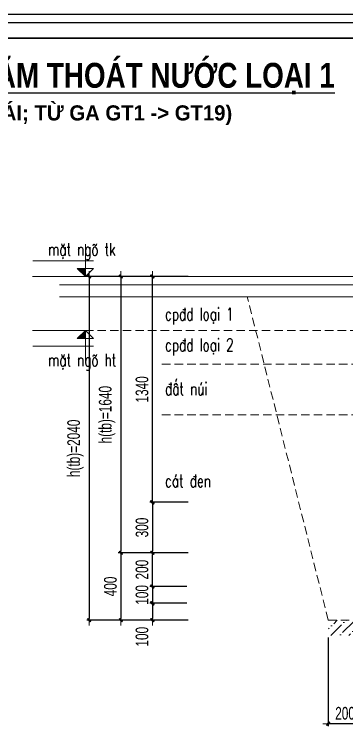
# Model space of a CAD drawing. Header units: inches. Extents: x -676 to 53517, y -16349 to 46516.
# Drawn here: x 32242 to 34213, y 31598 to 35862 of the extents above; entities that cross this region are included whole.
import ezdxf
from ezdxf.enums import TextEntityAlignment as Align

# ---------------------------------------------------------------- set-up
doc = ezdxf.new("R2010")
doc.units = ezdxf.units.IN
doc.header["$MEASUREMENT"] = 0
doc.linetypes.add('HIDDEN', pattern=[0.375, 0.25, -0.125])
for name, color, linetype, lineweight in [('2 - Text2', 2, 'Continuous', 20), ('Layer1', 7, 'Continuous', 20), ('LC Dim', 8, 'Continuous', 18), ('LC Hatch', 252, 'Continuous', 9), ('LC Khac', 4, 'Continuous', 9), ('LC MANH DUT', 35, 'HIDDEN', 5), ('LC Text1', 3, 'Continuous', 20), ('LC Text2', 7, 'Continuous', 25), ('THEP', 1, 'Continuous', 35)]:
    doc.layers.add(name, color=color, linetype=linetype, lineweight=lineweight)
doc.layers.add('ENTTNTHIETKE1', color=2, linetype='Continuous')
doc.layers.add('KHUNGTEN', color=5, linetype='Continuous')
doc.styles.add('EG 1', font='')
doc.styles.add('HOATBIF', font='hoatbif.shx', dxfattribs={"width": 0.7})
doc.styles.add('LC 1', font='')
doc.styles.add('LC 3', font='vnsimli.shx', dxfattribs={"width": 0.75})
doc.styles.add('LC3', font='', dxfattribs={"width": 0.8})
doc.styles.get('EG 1').set_extended_font_data('.VnAvantH', bold=True)
doc.styles.get('LC 1').set_extended_font_data('.VnAvantH', bold=True)
doc.styles.get('LC3').set_extended_font_data('.VnArialH', bold=True)
doc.dimstyles.new('1-100(1-25)', dxfattribs={"dimscale": 25, "dimtxt": 2.5, "dimasz": 0.35, "dimexe": 0.5, "dimexo": 0, "dimgap": 0.8, "dimtad": 1, "dimdec": 0, "dimzin": 0, "dimdsep": 46, "dimtxsty": 'HOATBIF', "dimblk1": 'DOT', "dimblk2": 'DOT', "dimsah": 1, "dimcen": -1, "dimdle": 1, "dimclrd": 256, "dimclre": 256, "dimclrt": 4, "dimadec": 3, "dimazin": 2, "dimtfac": 0.333333, "dimtdec": 0, "dimtix": 1, "dimtmove": 2, "dimatfit": 3, "dimldrblk": 'DOT', "dimfxl": 1, "dimtvp": 0.833333, "dimtolj": 1, "dimtzin": 0, "dimarcsym": 0})

# ---------------------------------------------------------------- blocks, each defined once
blk = doc.blocks.new('DOT')
at = {"layer": 'LC Dim'}
blk.add_line((-3, 0), (3, 0), dxfattribs=at)
at = {"layer": 'LC Dim', "color": 4}
blk.add_line((-1, -1), (1, 1), dxfattribs=at)
blk.add_lwpolyline([(0.5, 1), (-1, -0.5), (-0.5, -1), (1, 0.5)], close=True, dxfattribs=at)
blk = doc.blocks.new('*D69')
at = {"layer": 'Defpoints', "color": 0, "transparency": 16777216}
for p in [(33274, 34305.8), (32873.8, 32665.8), (33274, 32665.8)]:
    blk.add_point(p, dxfattribs=at)
at = {"layer": 'LC Dim', "lineweight": -2, "transparency": 16777216}
for p, q in [((33274, 34305.8), (32858.8, 34305.8)), ((32873.8, 34295.3), (32873.8, 32676.3)), ((33274, 32665.8), (32858.8, 32665.8))]:
    blk.add_line(p, q, dxfattribs=at)
at = {"layer": 'LC Dim', "lineweight": -2, "transparency": 16777216, "xscale": 10.5, "yscale": 10.5, "zscale": 10.5}
for p, rotation in [((32873.8, 34305.8), 90), ((32873.8, 32665.8), 270)]:
    blk.add_blockref('DOT', p, dxfattribs=dict(at, rotation=rotation))
at = {"layer": 'LC Dim', "color": 4, "transparency": 16777216, "insert": (32792.6, 33485.8), "char_height": 75, "attachment_point": 5, "rotation": 90, "style": 'HOATBIF'}
blk.add_mtext('\\A1;h(tb)=1640', dxfattribs=at)
blk = doc.blocks.new('_Dot')
at = {"color": 0, "linetype": 'ByBlock', "lineweight": -2}
blk.add_line((-0.5, 0), (-1, 0), dxfattribs=at)
at = {"color": 0, "linetype": 'ByBlock', "const_width": 0.5}
blk.add_lwpolyline([(-0.25, 0, 1), (0.25, 0, 1)], format="xyb", close=True, dxfattribs=at)
blk = doc.blocks.new('CT')
at = {"layer": 'LC Khac'}
blk.add_hatch(color=252, dxfattribs=at).paths.add_polyline_path([(3.25, 1.6), (1.64, 1.6), (1.64, 0)])
at = {"layer": 'LC Khac', "color": 9, "ltscale": 50}
for p, q in [((0.05, 3.14), (12, 3.14)), ((12.09, 0), (0, 0))]:
    blk.add_line(p, q, dxfattribs=at)
for points in [[(1.64, 6.43), (1.64, 0)], [(1.64, 0), (0.03, 1.6), (1.64, 1.6)], [(1.64, 0), (3.25, 1.6), (1.64, 1.6)]]:
    blk.add_lwpolyline(points, dxfattribs=at)
at = {"layer": 'LC Khac', "color": 3, "style": 'LC 3', "width": 0.75}
blk.add_attdef('CT', (1.91, 3.5), '', height=2.2, dxfattribs=at)
blk = doc.blocks.new('*D68')
at = {"layer": 'Defpoints', "color": 0, "transparency": 16777216}
for p in [(33061.3, 34305.8), (33274, 34305.8), (33274, 32965.8)]:
    blk.add_point(p, dxfattribs=at)
at = {"layer": 'LC Dim', "lineweight": -2, "transparency": 16777216}
for p, q in [((33274, 34305.8), (33046.3, 34305.8)), ((33061.3, 32976.3), (33061.3, 34295.3)), ((33274, 32965.8), (33046.3, 32965.8))]:
    blk.add_line(p, q, dxfattribs=at)
at = {"layer": 'LC Dim', "lineweight": -2, "transparency": 16777216, "xscale": 10.5, "yscale": 10.5, "zscale": 10.5}
for p, rotation in [((33061.3, 34305.8), 90), ((33061.3, 32965.8), 270)]:
    blk.add_blockref('DOT', p, dxfattribs=dict(at, rotation=rotation))
at = {"layer": 'LC Dim', "color": 4, "transparency": 16777216, "insert": (32999.8, 33635.8), "char_height": 75, "attachment_point": 5, "rotation": 90, "style": 'HOATBIF'}
blk.add_mtext('\\A1;1340', dxfattribs=at)
blk = doc.blocks.new('*D67')
at = {"layer": 'Defpoints', "color": 0, "transparency": 16777216}
for p in [(33265.5, 32965.8), (33061.3, 32665.8), (33265.5, 32665.8)]:
    blk.add_point(p, dxfattribs=at)
at = {"layer": 'LC Dim', "lineweight": -2, "transparency": 16777216}
for p, q in [((33265.5, 32965.8), (33046.3, 32965.8)), ((33061.3, 32955.3), (33061.3, 32676.3)), ((33265.5, 32665.8), (33046.3, 32665.8))]:
    blk.add_line(p, q, dxfattribs=at)
at = {"layer": 'LC Dim', "lineweight": -2, "transparency": 16777216, "xscale": 10.5, "yscale": 10.5, "zscale": 10.5}
for p, rotation in [((33061.3, 32965.8), 90), ((33061.3, 32665.8), 270)]:
    blk.add_blockref('DOT', p, dxfattribs=dict(at, rotation=rotation))
at = {"layer": 'LC Dim', "color": 4, "transparency": 16777216, "insert": (32999.8, 32815.8), "char_height": 75, "attachment_point": 5, "rotation": 90, "style": 'HOATBIF'}
blk.add_mtext('\\A1;300', dxfattribs=at)
blk = doc.blocks.new('khung vpn')
at = {"layer": 'Defpoints'}
blk.add_line((52556.46, -4195.446), (52498.758, -4195.446), dxfattribs=at)
at = {"layer": 'KHUNGTEN'}
blk.add_lwpolyline([(52556.243, -4234.885), (52502.048, -4234.885), (52502.048, -4195.662), (52556.243, -4195.662)], close=True, dxfattribs=at)
at = {"layer": 'THEP'}
blk.add_lwpolyline([(52555.832, -4234.474), (52502.459, -4234.474), (52502.459, -4196.073), (52555.832, -4196.073)], close=True, dxfattribs=at)
blk = doc.blocks.new('*D127')
at = {"layer": 'Defpoints', "color": 0, "transparency": 16777216}
for p in [(33061.3, 32665.8), (33265.5, 32665.8), (33265.5, 32465.8)]:
    blk.add_point(p, dxfattribs=at)
at = {"layer": 'LC Dim', "lineweight": -2, "transparency": 16777216}
for p, q in [((33265.5, 32665.8), (33046.3, 32665.8)), ((33061.3, 32476.3), (33061.3, 32655.3)), ((33265.5, 32465.8), (33046.3, 32465.8))]:
    blk.add_line(p, q, dxfattribs=at)
at = {"layer": 'LC Dim', "lineweight": -2, "transparency": 16777216, "xscale": 10.5, "yscale": 10.5, "zscale": 10.5}
for p, rotation in [((33061.3, 32665.8), 90), ((33061.3, 32465.8), 270)]:
    blk.add_blockref('DOT', p, dxfattribs=dict(at, rotation=rotation))
at = {"layer": 'LC Dim', "color": 4, "transparency": 16777216, "insert": (32999.8, 32565.8), "char_height": 75, "attachment_point": 5, "rotation": 90, "style": 'HOATBIF'}
blk.add_mtext('\\A1;200', dxfattribs=at)
blk = doc.blocks.new('*D128')
at = {"layer": 'Defpoints', "color": 0, "transparency": 16777216}
for p in [(33265.5, 32665.8), (32873.8, 32265.8), (33265.5, 32265.8)]:
    blk.add_point(p, dxfattribs=at)
at = {"layer": 'LC Dim', "lineweight": -2, "transparency": 16777216}
for p, q in [((33265.5, 32665.8), (32858.8, 32665.8)), ((32873.8, 32655.3), (32873.8, 32276.3)), ((33265.5, 32265.8), (32858.8, 32265.8))]:
    blk.add_line(p, q, dxfattribs=at)
at = {"layer": 'LC Dim', "lineweight": -2, "transparency": 16777216, "xscale": 10.5, "yscale": 10.5, "zscale": 10.5}
for p, rotation in [((32873.8, 32665.8), 90), ((32873.8, 32265.8), 270)]:
    blk.add_blockref('DOT', p, dxfattribs=dict(at, rotation=rotation))
at = {"layer": 'LC Dim', "color": 4, "transparency": 16777216, "insert": (32812.3, 32465.8), "char_height": 75, "attachment_point": 5, "rotation": 90, "style": 'HOATBIF'}
blk.add_mtext('\\A1;400', dxfattribs=at)
blk = doc.blocks.new('*D129')
at = {"layer": 'Defpoints', "color": 0, "transparency": 16777216}
for p in [(33265.5, 32465.8), (33061.3, 32365.8), (33265.5, 32365.8)]:
    blk.add_point(p, dxfattribs=at)
at = {"layer": 'LC Dim', "lineweight": -2, "transparency": 16777216}
for p, q in [((33265.5, 32465.8), (33046.3, 32465.8)), ((33061.3, 32476.3), (33061.3, 32486.8)), ((33061.3, 32465.8), (33061.3, 32365.8)), ((33265.5, 32365.8), (33046.3, 32365.8)), ((33061.3, 32355.3), (33061.3, 32344.8))]:
    blk.add_line(p, q, dxfattribs=at)
at = {"layer": 'LC Dim', "lineweight": -2, "transparency": 16777216, "xscale": 10.5, "yscale": 10.5, "zscale": 10.5}
for p, rotation in [((33061.3, 32465.8), 270), ((33061.3, 32365.8), 90)]:
    blk.add_blockref('DOT', p, dxfattribs=dict(at, rotation=rotation))
at = {"layer": 'LC Dim', "color": 4, "transparency": 16777216, "insert": (32999.8, 32415.8), "char_height": 75, "attachment_point": 5, "rotation": 90, "style": 'HOATBIF'}
blk.add_mtext('\\A1;100', dxfattribs=at)
blk = doc.blocks.new('*D130')
at = {"layer": 'Defpoints', "color": 0, "transparency": 16777216}
for p in [(33265.5, 32365.8), (33061.3, 32265.8), (33265.5, 32265.8)]:
    blk.add_point(p, dxfattribs=at)
at = {"layer": 'LC Dim', "lineweight": -2, "transparency": 16777216}
for p, q in [((33265.5, 32365.8), (33046.3, 32365.8)), ((33061.3, 32355.3), (33061.3, 32276.3)), ((33265.5, 32265.8), (33046.3, 32265.8))]:
    blk.add_line(p, q, dxfattribs=at)
at = {"layer": 'LC Dim', "lineweight": -2, "transparency": 16777216, "xscale": 10.5, "yscale": 10.5, "zscale": 10.5}
for p, rotation in [((33061.3, 32365.8), 90), ((33061.3, 32265.8), 270)]:
    blk.add_blockref('DOT', p, dxfattribs=dict(at, rotation=rotation))
at = {"layer": 'LC Dim', "color": 4, "transparency": 16777216, "insert": (32999.8, 32167.5), "char_height": 75, "attachment_point": 5, "rotation": 90, "style": 'HOATBIF'}
blk.add_mtext('\\A1;100', dxfattribs=at)
blk = doc.blocks.new('*D131')
at = {"layer": 'Defpoints', "color": 0, "transparency": 16777216}
for p in [(33274, 34305.8), (32686.3, 32265.8), (33274, 32265.8)]:
    blk.add_point(p, dxfattribs=at)
at = {"layer": 'LC Dim', "lineweight": -2, "transparency": 16777216}
for p, q in [((33274, 34305.8), (32671.3, 34305.8)), ((32686.3, 34295.3), (32686.3, 32276.3)), ((33274, 32265.8), (32671.3, 32265.8))]:
    blk.add_line(p, q, dxfattribs=at)
at = {"layer": 'LC Dim', "lineweight": -2, "transparency": 16777216, "xscale": 10.5, "yscale": 10.5, "zscale": 10.5}
for p, rotation in [((32686.3, 34305.8), 90), ((32686.3, 32265.8), 270)]:
    blk.add_blockref('DOT', p, dxfattribs=dict(at, rotation=rotation))
at = {"layer": 'LC Dim', "color": 4, "transparency": 16777216, "insert": (32605.1, 33285.8), "char_height": 75, "attachment_point": 5, "rotation": 90, "style": 'HOATBIF'}
blk.add_mtext('\\A1;h(tb)=2040', dxfattribs=at)
blk = doc.blocks.new('*D144')
at = {"layer": 'Defpoints', "color": 0, "transparency": 16777216}
for p in [(34104.1, 32162), (34304.1, 32162), (34104.1, 31651)]:
    blk.add_point(p, dxfattribs=at)
at = {"layer": 'LC Dim', "lineweight": -2, "transparency": 16777216}
for p, q in [((34104.1, 32162), (34104.1, 31636)), ((34304.1, 32162), (34304.1, 31636)), ((34293.6, 31651), (34114.6, 31651))]:
    blk.add_line(p, q, dxfattribs=at)
at = {"layer": 'LC Dim', "lineweight": -2, "transparency": 16777216, "xscale": 10.5, "yscale": 10.5, "zscale": 10.5, "rotation": 180}
blk.add_blockref('DOT', (34104.1, 31651), dxfattribs=at)
at = {"layer": 'LC Dim', "lineweight": -2, "transparency": 16777216, "xscale": 10.5, "yscale": 10.5, "zscale": 10.5}
blk.add_blockref('DOT', (34304.1, 31651), dxfattribs=at)
at = {"layer": 'LC Dim', "color": 4, "transparency": 16777216, "insert": (34204.1, 31712.5), "char_height": 75, "attachment_point": 5, "style": 'HOATBIF'}
blk.add_mtext('\\A1;200', dxfattribs=at)
blk = doc.blocks.new('TIEUDE1')
at = {"layer": '2 - Text2', "color": 7, "style": 'EG 1'}
blk.add_attdef('TIªU§Ò', text='', height=5, dxfattribs=at).set_placement((0, 0), align=Align.BOTTOM_CENTER)
blk.add_attdef('TL', text='', height=3, dxfattribs=at).set_placement((0, -2), align=Align.TOP_CENTER)

msp = doc.modelspace()

# ---------------------------------------------------------------- hatches: boundary and pattern name
at = {"layer": 'LC Hatch'}
h = msp.add_hatch(dxfattribs=at)
h.set_pattern_fill('ANSI36', color=256, scale=300)
h.set_pattern_definition([(45, (4842.5, -178.5), (19.887378, 72.920387), [93.75, -18.75, 0, -18.75])])
h.paths.add_polyline_path([(36042.5, 32265.8), (34104.1, 32265.8), (34108.8, 32174.5), (36047.2, 32174.5)])

# ---------------------------------------------------------------- linework, layer by layer
at = {"layer": 'Layer1'}
for p, q in [((32510, 34305.8), (36608, 34305.8)), ((32510, 34255.8), (34498.8, 34255.8)), ((32510, 34185.8), (34404.1, 34185.8))]:
    msp.add_line(p, q, dxfattribs=at)
at = {"layer": 'LC MANH DUT', "ltscale": 200}
for p, q in [((32510, 33985.8), (36608, 33985.8)), ((33118, 33785.8), (36653.5, 33785.8)), ((33118, 33485.8), (36653.5, 33485.8))]:
    msp.add_line(p, q, dxfattribs=at)
msp.add_lwpolyline([(34304.1, 32265.8), (34104.1, 32265.8), (33624.1, 34185.8)], dxfattribs=at)

# ---------------------------------------------------------------- block references
at = {"layer": 'ENTTNTHIETKE1', "color": 6, "xscale": 223.6997468349806, "yscale": 223.6997468349806, "zscale": 223.6997468349806, "rotation": 359.9992162943872}
msp.add_blockref('khung vpn', (-11717514.6, 974543.2, 0), dxfattribs=at)
at = {"layer": 'LC Text1'}
ref = msp.add_blockref('CT', (32712.7, 34305.8), dxfattribs=dict(at, xscale=-29.99999922193148, yscale=29.99999922193148, zscale=29.99999922193834))
ref.add_attrib('CT', 'mÆt ngâ tk', (32442.6, 34430), dxfattribs={"color": 4, "height": 74.4, "style": 'LC 3', "width": 0.7})
ref = msp.add_blockref('CT', (32712.7, 33985.8), dxfattribs=dict(at, xscale=29.99999922193148, yscale=29.99999922193148, zscale=29.99999922193148, rotation=180))
ref.add_attrib('CT', 'mÆt ngâ ht', (32442.6, 33773), dxfattribs={"color": 4, "height": 74.4, "style": 'LC 3', "width": 0.7})
at = {"layer": 'LC Text2'}
ref = msp.add_blockref('TIEUDE1', (32335.5, 35382.5, 0), dxfattribs=dict(at, xscale=30.00000021724274, yscale=30.00000021724274, zscale=30.00000021724274, rotation=359.999216292062))
ref.add_attrib('TIªU§Ò', '%%UcÊu t¹o hè ga th¨m tho¸t n\xadíc lo¹i 1', dxfattribs={"color": 7, "height": 147.732, "rotation": 359.9992, "style": 'LC3', "width": 0.8}).set_placement((32335.5, 35382.5, 0), align=Align.BOTTOM_CENTER)
ref.add_attrib('TL', '(sè l\xadîng: 19 c¸i; tõ ga gt1 -> gt19)', dxfattribs={"color": 7, "height": 90, "rotation": 359.9992, "style": 'LC 1'}).set_placement((32335.5, 35322.5, 0), align=Align.TOP_CENTER)

# ---------------------------------------------------------------- texts
at = {"layer": 'LC Text1', "color": 3, "style": 'LC 3', "width": 0.7}
for s, p in [('cp®d lo¹i 1', (33136.1, 34045.2)), ('cp®d lo¹i 2', (33136.1, 33862.2)), ('®Êt nói', (33136.1, 33601.7)), ('c¸t ®en', (33136.1, 33055.2))]:
    msp.add_text(s, height=75, dxfattribs=at).set_placement(p)

# ---------------------------------------------------------------- dimensions: what is measured, and where the dimension line sits
at = {"layer": 'LC Dim'}
for base, p2, picture, middle in [((32686.3, 32265.8), (33274, 32265.8), '*D131', (32605.1, 33285.8)), ((32873.8, 32665.8), (33274, 32665.8), '*D69', (32792.6, 33485.8))]:
    dim = msp.add_linear_dim(base=base, p1=(33274, 34305.8), p2=p2, angle=90, text='h(tb)=<>', dimstyle='1-100(1-25)', override={"dimscale": 30}, dxfattribs=at)
    dim.commit()
    dim.dimension.update_dxf_attribs({"geometry": picture, "text_midpoint": middle})
for base, p1, p2, picture, middle in [((33061.3, 34305.8), (33274, 32965.8), (33274, 34305.8), '*D68', (32999.8, 33635.8)), ((33061.3, 32665.8), (33265.5, 32965.8), (33265.5, 32665.8), '*D67', (32999.8, 32815.8)), ((32873.8, 32265.8), (33265.5, 32665.8), (33265.5, 32265.8), '*D128', (32812.3, 32465.8)), ((33061.3, 32665.8), (33265.5, 32465.8), (33265.5, 32665.8), '*D127', (32999.8, 32565.8)), ((33061.3, 32365.8), (33265.5, 32465.8), (33265.5, 32365.8), '*D129', (32999.8, 32415.8))]:
    dim = msp.add_linear_dim(base=base, p1=p1, p2=p2, angle=90, dimstyle='1-100(1-25)', override={"dimscale": 30}, dxfattribs=at)
    dim.commit()
    dim.dimension.update_dxf_attribs({"geometry": picture, "text_midpoint": middle})
at = {"layer": 'LC Dim', "color": 1}
dim = msp.add_linear_dim(base=(33061.3, 32265.8), p1=(33265.5, 32365.8), p2=(33265.5, 32265.8), angle=90, dimstyle='1-100(1-25)', override={"dimscale": 30}, dxfattribs=at)
dim.commit()
dim.dimension.update_dxf_attribs({"geometry": '*D130', "text_midpoint": (32999.8, 32167.5), "dimtype": 160})
dim = msp.add_linear_dim(base=(34104.1, 31651), p1=(34304.1, 32162), p2=(34104.1, 32162), dimstyle='1-100(1-25)', override={"dimscale": 30}, dxfattribs=at)
dim.commit()
dim.dimension.update_dxf_attribs({"geometry": '*D144', "text_midpoint": (34204.1, 31712.5)})

doc.saveas('drawing.dxf')
